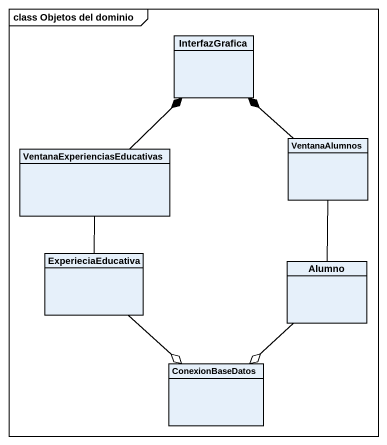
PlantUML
@startuml
mainframe class Objetos del dominio
hide circle
hide empty members
class InterfazGrafica
class "VentanaExperienciasEducativas" as VentanaExperienciasEducativa
class VentanaAlumnos
class ExperieciaEducativa
class Alumno
class ConexionBaseDatos
VentanaExperienciasEducativa -up-* InterfazGrafica
VentanaExperienciasEducativa -- ExperieciaEducativa
VentanaAlumnos -up-* InterfazGrafica
VentanaAlumnos -- Alumno
ExperieciaEducativa --o ConexionBaseDatos
Alumno --o ConexionBaseDatos
@enduml
